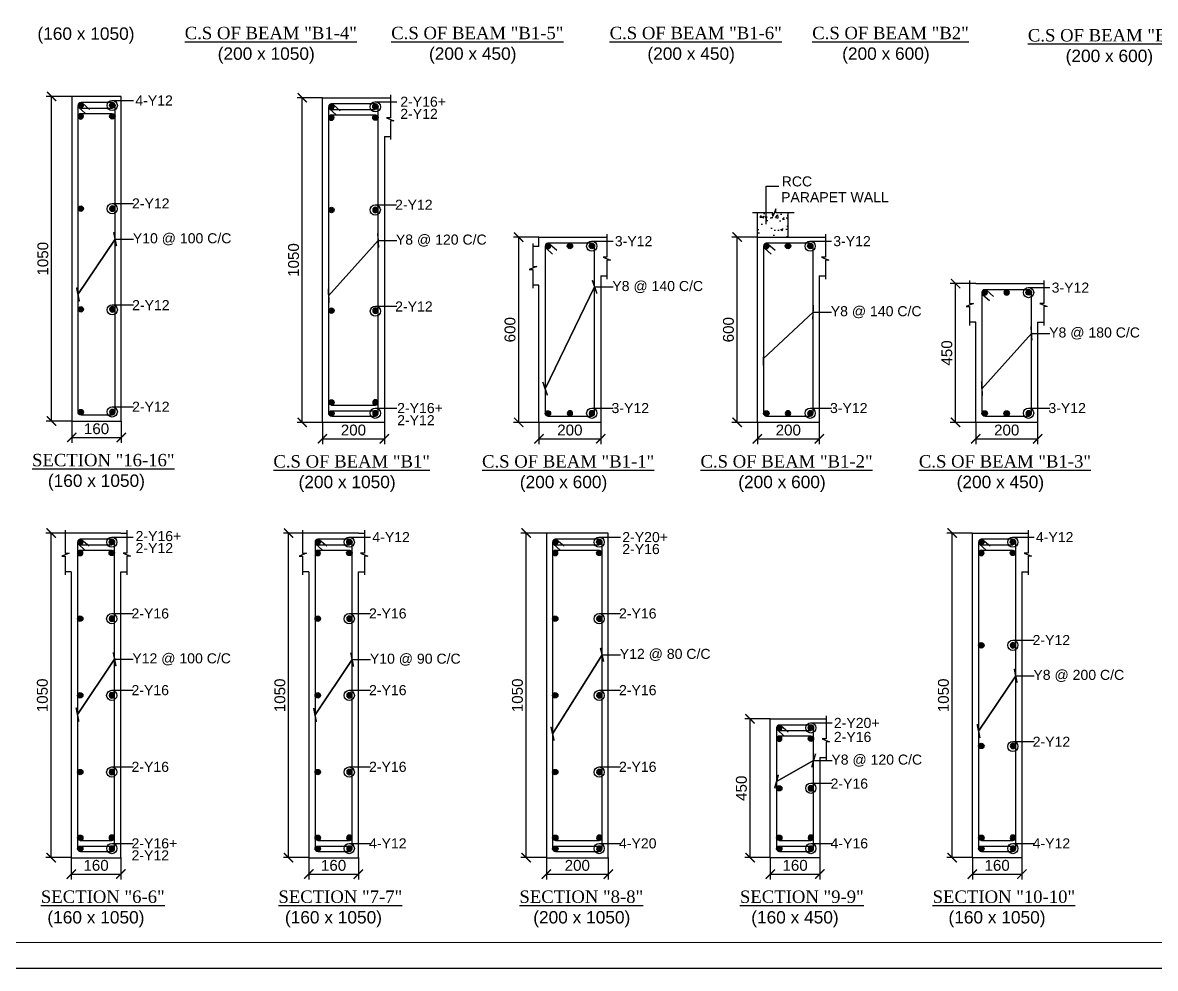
# Model space of a CAD drawing. Header units: inches. Extents: x -4972 to 102986, y -366693 to -295027.
# Drawn here: x 35494 to 72098, y -366693 to -336153 of the extents above; entities that cross this region are included whole.
import ezdxf
from ezdxf.enums import TextEntityAlignment as Align

# ---------------------------------------------------------------- set-up
doc = ezdxf.new("R2010")
doc.units = ezdxf.units.IN
doc.header["$MEASUREMENT"] = 0
for name, color, linetype in [('1', 8, 'Continuous'), ('2', 5, 'Continuous'), ('5', 2, 'Continuous'), ('ARROW', 5, 'Continuous'), ('DIM', 251, 'Continuous'), ('REINFORCEMENT', 3, 'Continuous'), ('SHEARWALL HATCH', 8, 'Continuous')]:
    doc.layers.add(name, color=color, linetype=linetype)
doc.layers.add('JKEC COLHAT', color=2, linetype='Continuous', lineweight=20)
doc.layers.add('text', color=4, linetype='Continuous', lineweight=30)
doc.styles.add('T200', font='sanss___.ttf', dxfattribs={"height": 275})
doc.styles.add('T300', font='sanss___.ttf', dxfattribs={"height": 350})
doc.styles.add('T400', font='romantic.ttf')
doc.dimstyles.new('SCALE-10', dxfattribs={"dimtxt": 350, "dimasz": 300, "dimexe": 170, "dimexo": 0, "dimgap": 100, "dimtad": 1, "dimdec": 0, "dimlfac": 0.1, "dimrnd": 5, "dimzin": 12, "dimdsep": 46, "dimtxsty": 'T300', "dimblk": 'ARCHTICK', "dimcen": 0, "dimclrd": 5, "dimclre": 252, "dimclrt": 1, "dimadec": 1, "dimazin": 3, "dimtfac": 1, "dimtdec": 0, "dimtix": 1, "dimtmove": 2, "dimatfit": 3, "dimldrblk": 'ARCHTICK', "dimfxl": 5000, "dimtvp": 1, "dimtolj": 1, "dimtzin": 9, "dimarcsym": 2})
doc.dimstyles.new('T200', dxfattribs={"dimtxt": 275, "dimasz": 250, "dimexe": 0, "dimexo": 0, "dimgap": 5, "dimtad": 1, "dimdec": 0, "dimrnd": 5, "dimzin": 0, "dimdsep": 46, "dimtxsty": 'T200', "dimblk": 'ARCHTICK', "dimcen": 300, "dimclrd": 5, "dimclre": 252, "dimclrt": 1, "dimadec": 0, "dimazin": 0, "dimtfac": 50, "dimtdec": 0, "dimtofl": 0, "dimtmove": 2, "dimatfit": 3, "dimfxl": 1, "dimtolj": 1, "dimtzin": 0, "dimarcsym": 2})

# ---------------------------------------------------------------- blocks, each defined once
blk = doc.blocks.new('_ARCHTICK')
at = {"color": 0, "linetype": 'ByBlock', "const_width": 0.15}
blk.add_lwpolyline([(-0.5, -0.5), (0.5, 0.5)], dxfattribs=at)
blk = doc.blocks.new('*D5')
at = {"layer": 'Defpoints', "color": 0}
for p in [(44530, -338578), (45183, -338578), (45183, -349061)]:
    blk.add_point(p, dxfattribs=at)
at = {"layer": 'DIM', "color": 252, "lineweight": -2}
for p, q in [((45183, -338578), (44360, -338578)), ((45183, -349061), (44360, -349061))]:
    blk.add_line(p, q, dxfattribs=at)
at = {"layer": 'DIM', "color": 5, "lineweight": -2}
blk.add_line((44530, -349061), (44530, -338578), dxfattribs=at)
at = {"layer": 'DIM', "color": 5, "lineweight": -2, "xscale": 300, "yscale": 300, "zscale": 300}
for p, rotation in [((44530, -338578), 90), ((44530, -349061), 270)]:
    blk.add_blockref('_ARCHTICK', p, dxfattribs=dict(at, rotation=rotation))
at = {"layer": 'DIM', "color": 1, "insert": (44249, -343819), "char_height": 350, "attachment_point": 5, "rotation": 90, "style": 'T300'}
blk.add_mtext('\\A1;1050', dxfattribs=at)
blk = doc.blocks.new('*D6')
at = {"layer": 'Defpoints', "color": 0}
for p in [(45183, -349061), (47183, -349061), (47183, -349592)]:
    blk.add_point(p, dxfattribs=at)
at = {"layer": 'DIM', "color": 252, "lineweight": -2}
for p, q in [((45183, -349061), (45183, -349762)), ((47183, -349061), (47183, -349762))]:
    blk.add_line(p, q, dxfattribs=at)
at = {"layer": 'DIM', "color": 5, "lineweight": -2}
blk.add_line((45183, -349592), (47183, -349592), dxfattribs=at)
at = {"layer": 'DIM', "color": 5, "lineweight": -2, "xscale": 300, "yscale": 300, "zscale": 300, "rotation": 180}
blk.add_blockref('_ARCHTICK', (45183, -349592), dxfattribs=at)
at = {"layer": 'DIM', "color": 5, "lineweight": -2, "xscale": 300, "yscale": 300, "zscale": 300}
blk.add_blockref('_ARCHTICK', (47183, -349592), dxfattribs=at)
at = {"layer": 'DIM', "color": 1, "insert": (46183, -349311), "char_height": 350, "attachment_point": 5, "style": 'T300'}
blk.add_mtext('\\A1;200', dxfattribs=at)
blk = doc.blocks.new('ROD')
at = {"layer": '5'}
h = blk.add_hatch(color=256, dxfattribs=at)
edge = h.paths.add_edge_path()
edge.add_arc((0, 0), 135, 0, 360)
at = {"layer": '5', "color": 6}
blk.add_circle((0, 0), 135, dxfattribs=at)
blk = doc.blocks.new('*D7')
at = {"layer": 'Defpoints', "color": 0}
for p in [(51524, -343078), (52177, -343078), (52177, -349061)]:
    blk.add_point(p, dxfattribs=at)
at = {"layer": 'DIM', "color": 252, "lineweight": -2}
for p, q in [((52177, -343078), (51354, -343078)), ((52177, -349061), (51354, -349061))]:
    blk.add_line(p, q, dxfattribs=at)
at = {"layer": 'DIM', "color": 5, "lineweight": -2}
blk.add_line((51524, -349061), (51524, -343078), dxfattribs=at)
at = {"layer": 'DIM', "color": 5, "lineweight": -2, "xscale": 300, "yscale": 300, "zscale": 300}
for p, rotation in [((51524, -343078), 90), ((51524, -349061), 270)]:
    blk.add_blockref('_ARCHTICK', p, dxfattribs=dict(at, rotation=rotation))
at = {"layer": 'DIM', "color": 1, "insert": (51244, -346069), "char_height": 350, "attachment_point": 5, "rotation": 90, "style": 'T300'}
blk.add_mtext('\\A1;600', dxfattribs=at)
blk = doc.blocks.new('*D8')
at = {"layer": 'Defpoints', "color": 0}
for p in [(52177, -349061), (54177, -349061), (54177, -349592)]:
    blk.add_point(p, dxfattribs=at)
at = {"layer": 'DIM', "color": 252, "lineweight": -2}
for p, q in [((52177, -349061), (52177, -349762)), ((54177, -349061), (54177, -349762))]:
    blk.add_line(p, q, dxfattribs=at)
at = {"layer": 'DIM', "color": 5, "lineweight": -2}
blk.add_line((52177, -349592), (54177, -349592), dxfattribs=at)
at = {"layer": 'DIM', "color": 5, "lineweight": -2, "xscale": 300, "yscale": 300, "zscale": 300, "rotation": 180}
blk.add_blockref('_ARCHTICK', (52177, -349592), dxfattribs=at)
at = {"layer": 'DIM', "color": 5, "lineweight": -2, "xscale": 300, "yscale": 300, "zscale": 300}
blk.add_blockref('_ARCHTICK', (54177, -349592), dxfattribs=at)
at = {"layer": 'DIM', "color": 1, "insert": (53177, -349311), "char_height": 350, "attachment_point": 5, "style": 'T300'}
blk.add_mtext('\\A1;200', dxfattribs=at)
blk = doc.blocks.new('*D11')
at = {"layer": 'Defpoints', "color": 0}
for p in [(36428, -338535), (37082, -338535), (37082, -349018)]:
    blk.add_point(p, dxfattribs=at)
at = {"layer": 'DIM', "color": 252, "lineweight": -2}
for p, q in [((37082, -338535), (36258, -338535)), ((37082, -349018), (36258, -349018))]:
    blk.add_line(p, q, dxfattribs=at)
at = {"layer": 'DIM', "color": 5, "lineweight": -2}
blk.add_line((36428, -349018), (36428, -338535), dxfattribs=at)
at = {"layer": 'DIM', "color": 5, "lineweight": -2, "xscale": 300, "yscale": 300, "zscale": 300}
for p, rotation in [((36428, -338535), 90), ((36428, -349018), 270)]:
    blk.add_blockref('_ARCHTICK', p, dxfattribs=dict(at, rotation=rotation))
at = {"layer": 'DIM', "color": 1, "insert": (36148, -343777), "char_height": 350, "attachment_point": 5, "rotation": 90, "style": 'T300'}
blk.add_mtext('\\A1;1050', dxfattribs=at)
blk = doc.blocks.new('*D12')
at = {"layer": 'Defpoints', "color": 0}
for p in [(37082, -349018), (38682, -349018), (38682, -349549)]:
    blk.add_point(p, dxfattribs=at)
at = {"layer": 'DIM', "color": 252, "lineweight": -2}
for p, q in [((37082, -349018), (37082, -349719)), ((38682, -349018), (38682, -349719))]:
    blk.add_line(p, q, dxfattribs=at)
at = {"layer": 'DIM', "color": 5, "lineweight": -2}
blk.add_line((37082, -349549), (38682, -349549), dxfattribs=at)
at = {"layer": 'DIM', "color": 5, "lineweight": -2, "xscale": 300, "yscale": 300, "zscale": 300, "rotation": 180}
blk.add_blockref('_ARCHTICK', (37082, -349549), dxfattribs=at)
at = {"layer": 'DIM', "color": 5, "lineweight": -2, "xscale": 300, "yscale": 300, "zscale": 300}
blk.add_blockref('_ARCHTICK', (38682, -349549), dxfattribs=at)
at = {"layer": 'DIM', "color": 1, "insert": (37882, -349269), "char_height": 350, "attachment_point": 5, "style": 'T300'}
blk.add_mtext('\\A1;160', dxfattribs=at)
blk = doc.blocks.new('*D41')
at = {"layer": 'Defpoints', "color": 0}
for p in [(36413, -352636), (37066, -352636), (37066, -363119)]:
    blk.add_point(p, dxfattribs=at)
at = {"layer": 'DIM', "color": 252, "lineweight": -2}
for p, q in [((37066, -352636), (36243, -352636)), ((37066, -363119), (36243, -363119))]:
    blk.add_line(p, q, dxfattribs=at)
at = {"layer": 'DIM', "color": 5, "lineweight": -2}
blk.add_line((36413, -363119), (36413, -352636), dxfattribs=at)
at = {"layer": 'DIM', "color": 5, "lineweight": -2, "xscale": 300, "yscale": 300, "zscale": 300}
for p, rotation in [((36413, -352636), 90), ((36413, -363119), 270)]:
    blk.add_blockref('_ARCHTICK', p, dxfattribs=dict(at, rotation=rotation))
at = {"layer": 'DIM', "color": 1, "insert": (36132, -357878), "char_height": 350, "attachment_point": 5, "rotation": 90, "style": 'T300'}
blk.add_mtext('\\A1;1050', dxfattribs=at)
blk = doc.blocks.new('*D42')
at = {"layer": 'Defpoints', "color": 0}
for p in [(37066, -363119), (38666, -363119), (38666, -363650)]:
    blk.add_point(p, dxfattribs=at)
at = {"layer": 'DIM', "color": 252, "lineweight": -2}
for p, q in [((37066, -363119), (37066, -363820)), ((38666, -363119), (38666, -363820))]:
    blk.add_line(p, q, dxfattribs=at)
at = {"layer": 'DIM', "color": 5, "lineweight": -2}
blk.add_line((37066, -363650), (38666, -363650), dxfattribs=at)
at = {"layer": 'DIM', "color": 5, "lineweight": -2, "xscale": 300, "yscale": 300, "zscale": 300, "rotation": 180}
blk.add_blockref('_ARCHTICK', (37066, -363650), dxfattribs=at)
at = {"layer": 'DIM', "color": 5, "lineweight": -2, "xscale": 300, "yscale": 300, "zscale": 300}
blk.add_blockref('_ARCHTICK', (38666, -363650), dxfattribs=at)
at = {"layer": 'DIM', "color": 1, "insert": (37866, -363370), "char_height": 350, "attachment_point": 5, "style": 'T300'}
blk.add_mtext('\\A1;160', dxfattribs=at)
blk = doc.blocks.new('*D43')
at = {"layer": 'Defpoints', "color": 0}
for p in [(44089, -352636), (44742, -352636), (44742, -363119)]:
    blk.add_point(p, dxfattribs=at)
at = {"layer": 'DIM', "color": 252, "lineweight": -2}
for p, q in [((44742, -352636), (43919, -352636)), ((44742, -363119), (43919, -363119))]:
    blk.add_line(p, q, dxfattribs=at)
at = {"layer": 'DIM', "color": 5, "lineweight": -2}
blk.add_line((44089, -363119), (44089, -352636), dxfattribs=at)
at = {"layer": 'DIM', "color": 5, "lineweight": -2, "xscale": 300, "yscale": 300, "zscale": 300}
for p, rotation in [((44089, -352636), 90), ((44089, -363119), 270)]:
    blk.add_blockref('_ARCHTICK', p, dxfattribs=dict(at, rotation=rotation))
at = {"layer": 'DIM', "color": 1, "insert": (43808, -357878), "char_height": 350, "attachment_point": 5, "rotation": 90, "style": 'T300'}
blk.add_mtext('\\A1;1050', dxfattribs=at)
blk = doc.blocks.new('*D44')
at = {"layer": 'Defpoints', "color": 0}
for p in [(44742, -363119), (46342, -363119), (46342, -363650)]:
    blk.add_point(p, dxfattribs=at)
at = {"layer": 'DIM', "color": 252, "lineweight": -2}
for p, q in [((44742, -363119), (44742, -363820)), ((46342, -363119), (46342, -363820))]:
    blk.add_line(p, q, dxfattribs=at)
at = {"layer": 'DIM', "color": 5, "lineweight": -2}
blk.add_line((44742, -363650), (46342, -363650), dxfattribs=at)
at = {"layer": 'DIM', "color": 5, "lineweight": -2, "xscale": 300, "yscale": 300, "zscale": 300, "rotation": 180}
blk.add_blockref('_ARCHTICK', (44742, -363650), dxfattribs=at)
at = {"layer": 'DIM', "color": 5, "lineweight": -2, "xscale": 300, "yscale": 300, "zscale": 300}
blk.add_blockref('_ARCHTICK', (46342, -363650), dxfattribs=at)
at = {"layer": 'DIM', "color": 1, "insert": (45542, -363370), "char_height": 350, "attachment_point": 5, "style": 'T300'}
blk.add_mtext('\\A1;160', dxfattribs=at)
blk = doc.blocks.new('*D51')
at = {"layer": 'Defpoints', "color": 0}
for p in [(51765, -352636), (52418, -352636), (52418, -363119)]:
    blk.add_point(p, dxfattribs=at)
at = {"layer": 'DIM', "color": 252, "lineweight": -2}
for p, q in [((52418, -352636), (51595, -352636)), ((52418, -363119), (51595, -363119))]:
    blk.add_line(p, q, dxfattribs=at)
at = {"layer": 'DIM', "color": 5, "lineweight": -2}
blk.add_line((51765, -363119), (51765, -352636), dxfattribs=at)
at = {"layer": 'DIM', "color": 5, "lineweight": -2, "xscale": 300, "yscale": 300, "zscale": 300}
for p, rotation in [((51765, -352636), 90), ((51765, -363119), 270)]:
    blk.add_blockref('_ARCHTICK', p, dxfattribs=dict(at, rotation=rotation))
at = {"layer": 'DIM', "color": 1, "insert": (51484, -357878), "char_height": 350, "attachment_point": 5, "rotation": 90, "style": 'T300'}
blk.add_mtext('\\A1;1050', dxfattribs=at)
blk = doc.blocks.new('*D52')
at = {"layer": 'Defpoints', "color": 0}
for p in [(52418, -363119), (54418, -363119), (54418, -363650)]:
    blk.add_point(p, dxfattribs=at)
at = {"layer": 'DIM', "color": 252, "lineweight": -2}
for p, q in [((52418, -363119), (52418, -363820)), ((54418, -363119), (54418, -363820))]:
    blk.add_line(p, q, dxfattribs=at)
at = {"layer": 'DIM', "color": 5, "lineweight": -2}
blk.add_line((52418, -363650), (54418, -363650), dxfattribs=at)
at = {"layer": 'DIM', "color": 5, "lineweight": -2, "xscale": 300, "yscale": 300, "zscale": 300, "rotation": 180}
blk.add_blockref('_ARCHTICK', (52418, -363650), dxfattribs=at)
at = {"layer": 'DIM', "color": 5, "lineweight": -2, "xscale": 300, "yscale": 300, "zscale": 300}
blk.add_blockref('_ARCHTICK', (54418, -363650), dxfattribs=at)
at = {"layer": 'DIM', "color": 1, "insert": (53418, -363370), "char_height": 350, "attachment_point": 5, "style": 'T300'}
blk.add_mtext('\\A1;200', dxfattribs=at)
blk = doc.blocks.new('*D56')
at = {"layer": 'Defpoints', "color": 0}
for p in [(59002, -358636), (59655, -358636), (59655, -363119)]:
    blk.add_point(p, dxfattribs=at)
at = {"layer": 'DIM', "color": 252, "lineweight": -2}
for p, q in [((59655, -358636), (58832, -358636)), ((59655, -363119), (58832, -363119))]:
    blk.add_line(p, q, dxfattribs=at)
at = {"layer": 'DIM', "color": 5, "lineweight": -2}
blk.add_line((59002, -363119), (59002, -358636), dxfattribs=at)
at = {"layer": 'DIM', "color": 5, "lineweight": -2, "xscale": 300, "yscale": 300, "zscale": 300}
for p, rotation in [((59002, -358636), 90), ((59002, -363119), 270)]:
    blk.add_blockref('_ARCHTICK', p, dxfattribs=dict(at, rotation=rotation))
at = {"layer": 'DIM', "color": 1, "insert": (58722, -360878), "char_height": 350, "attachment_point": 5, "rotation": 90, "style": 'T300'}
blk.add_mtext('\\A1;450', dxfattribs=at)
blk = doc.blocks.new('*D57')
at = {"layer": 'Defpoints', "color": 0}
for p in [(59655, -363119), (61255, -363119), (61255, -363650)]:
    blk.add_point(p, dxfattribs=at)
at = {"layer": 'DIM', "color": 252, "lineweight": -2}
for p, q in [((59655, -363119), (59655, -363820)), ((61255, -363119), (61255, -363820))]:
    blk.add_line(p, q, dxfattribs=at)
at = {"layer": 'DIM', "color": 5, "lineweight": -2}
blk.add_line((59655, -363650), (61255, -363650), dxfattribs=at)
at = {"layer": 'DIM', "color": 5, "lineweight": -2, "xscale": 300, "yscale": 300, "zscale": 300, "rotation": 180}
blk.add_blockref('_ARCHTICK', (59655, -363650), dxfattribs=at)
at = {"layer": 'DIM', "color": 5, "lineweight": -2, "xscale": 300, "yscale": 300, "zscale": 300}
blk.add_blockref('_ARCHTICK', (61255, -363650), dxfattribs=at)
at = {"layer": 'DIM', "color": 1, "insert": (60455, -363370), "char_height": 350, "attachment_point": 5, "style": 'T300'}
blk.add_mtext('\\A1;160', dxfattribs=at)
blk = doc.blocks.new('*D64')
at = {"layer": 'Defpoints', "color": 0}
for p in [(58583, -343078), (59236, -343078), (59236, -349061)]:
    blk.add_point(p, dxfattribs=at)
at = {"layer": 'DIM', "color": 252, "lineweight": -2}
for p, q in [((59236, -343078), (58413, -343078)), ((59236, -349061), (58413, -349061))]:
    blk.add_line(p, q, dxfattribs=at)
at = {"layer": 'DIM', "color": 5, "lineweight": -2}
blk.add_line((58583, -349061), (58583, -343078), dxfattribs=at)
at = {"layer": 'DIM', "color": 5, "lineweight": -2, "xscale": 300, "yscale": 300, "zscale": 300}
for p, rotation in [((58583, -343078), 90), ((58583, -349061), 270)]:
    blk.add_blockref('_ARCHTICK', p, dxfattribs=dict(at, rotation=rotation))
at = {"layer": 'DIM', "color": 1, "insert": (58303, -346069), "char_height": 350, "attachment_point": 5, "rotation": 90, "style": 'T300'}
blk.add_mtext('\\A1;600', dxfattribs=at)
blk = doc.blocks.new('*D65')
at = {"layer": 'Defpoints', "color": 0}
for p in [(59236, -349061), (61236, -349061), (61236, -349592)]:
    blk.add_point(p, dxfattribs=at)
at = {"layer": 'DIM', "color": 252, "lineweight": -2}
for p, q in [((59236, -349061), (59236, -349762)), ((61236, -349061), (61236, -349762))]:
    blk.add_line(p, q, dxfattribs=at)
at = {"layer": 'DIM', "color": 5, "lineweight": -2}
blk.add_line((59236, -349592), (61236, -349592), dxfattribs=at)
at = {"layer": 'DIM', "color": 5, "lineweight": -2, "xscale": 300, "yscale": 300, "zscale": 300, "rotation": 180}
blk.add_blockref('_ARCHTICK', (59236, -349592), dxfattribs=at)
at = {"layer": 'DIM', "color": 5, "lineweight": -2, "xscale": 300, "yscale": 300, "zscale": 300}
blk.add_blockref('_ARCHTICK', (61236, -349592), dxfattribs=at)
at = {"layer": 'DIM', "color": 1, "insert": (60236, -349311), "char_height": 350, "attachment_point": 5, "style": 'T300'}
blk.add_mtext('\\A1;200', dxfattribs=at)
blk = doc.blocks.new('*D66')
at = {"layer": 'Defpoints', "color": 0}
for p in [(65641, -344578), (66294, -344578), (66294, -349061)]:
    blk.add_point(p, dxfattribs=at)
at = {"layer": 'DIM', "color": 252, "lineweight": -2}
for p, q in [((66294, -344578), (65471, -344578)), ((66294, -349061), (65471, -349061))]:
    blk.add_line(p, q, dxfattribs=at)
at = {"layer": 'DIM', "color": 5, "lineweight": -2}
blk.add_line((65641, -349061), (65641, -344578), dxfattribs=at)
at = {"layer": 'DIM', "color": 5, "lineweight": -2, "xscale": 300, "yscale": 300, "zscale": 300}
for p, rotation in [((65641, -344578), 90), ((65641, -349061), 270)]:
    blk.add_blockref('_ARCHTICK', p, dxfattribs=dict(at, rotation=rotation))
at = {"layer": 'DIM', "color": 1, "insert": (65360, -346819), "char_height": 350, "attachment_point": 5, "rotation": 90, "style": 'T300'}
blk.add_mtext('\\A1;450', dxfattribs=at)
blk = doc.blocks.new('*D67')
at = {"layer": 'Defpoints', "color": 0}
for p in [(66294, -349061), (68294, -349061), (68294, -349592)]:
    blk.add_point(p, dxfattribs=at)
at = {"layer": 'DIM', "color": 252, "lineweight": -2}
for p, q in [((66294, -349061), (66294, -349762)), ((68294, -349061), (68294, -349762))]:
    blk.add_line(p, q, dxfattribs=at)
at = {"layer": 'DIM', "color": 5, "lineweight": -2}
blk.add_line((66294, -349592), (68294, -349592), dxfattribs=at)
at = {"layer": 'DIM', "color": 5, "lineweight": -2, "xscale": 300, "yscale": 300, "zscale": 300, "rotation": 180}
blk.add_blockref('_ARCHTICK', (66294, -349592), dxfattribs=at)
at = {"layer": 'DIM', "color": 5, "lineweight": -2, "xscale": 300, "yscale": 300, "zscale": 300}
blk.add_blockref('_ARCHTICK', (68294, -349592), dxfattribs=at)
at = {"layer": 'DIM', "color": 1, "insert": (67294, -349311), "char_height": 350, "attachment_point": 5, "style": 'T300'}
blk.add_mtext('\\A1;200', dxfattribs=at)
blk = doc.blocks.new('*D87')
at = {"layer": 'Defpoints', "color": 0}
for p in [(65532, -352636), (66185, -352636), (66185, -363119)]:
    blk.add_point(p, dxfattribs=at)
at = {"layer": 'DIM', "color": 252, "lineweight": -2}
for p, q in [((66185, -352636), (65362, -352636)), ((66185, -363119), (65362, -363119))]:
    blk.add_line(p, q, dxfattribs=at)
at = {"layer": 'DIM', "color": 5, "lineweight": -2}
blk.add_line((65532, -363119), (65532, -352636), dxfattribs=at)
at = {"layer": 'DIM', "color": 5, "lineweight": -2, "xscale": 300, "yscale": 300, "zscale": 300}
for p, rotation in [((65532, -352636), 90), ((65532, -363119), 270)]:
    blk.add_blockref('_ARCHTICK', p, dxfattribs=dict(at, rotation=rotation))
at = {"layer": 'DIM', "color": 1, "insert": (65251, -357878), "char_height": 350, "attachment_point": 5, "rotation": 90, "style": 'T300'}
blk.add_mtext('\\A1;1050', dxfattribs=at)
blk = doc.blocks.new('*D88')
at = {"layer": 'Defpoints', "color": 0}
for p in [(66185, -363119), (67785, -363119), (67785, -363650)]:
    blk.add_point(p, dxfattribs=at)
at = {"layer": 'DIM', "color": 252, "lineweight": -2}
for p, q in [((66185, -363119), (66185, -363820)), ((67785, -363119), (67785, -363820))]:
    blk.add_line(p, q, dxfattribs=at)
at = {"layer": 'DIM', "color": 5, "lineweight": -2}
blk.add_line((66185, -363650), (67785, -363650), dxfattribs=at)
at = {"layer": 'DIM', "color": 5, "lineweight": -2, "xscale": 300, "yscale": 300, "zscale": 300, "rotation": 180}
blk.add_blockref('_ARCHTICK', (66185, -363650), dxfattribs=at)
at = {"layer": 'DIM', "color": 5, "lineweight": -2, "xscale": 300, "yscale": 300, "zscale": 300}
blk.add_blockref('_ARCHTICK', (67785, -363650), dxfattribs=at)
at = {"layer": 'DIM', "color": 1, "insert": (66985, -363370), "char_height": 350, "attachment_point": 5, "style": 'T300'}
blk.add_mtext('\\A1;160', dxfattribs=at)

msp = doc.modelspace()

# ---------------------------------------------------------------- hatches: boundary and pattern name
at = {"layer": 'SHEARWALL HATCH'}
h = msp.add_hatch(dxfattribs=at)
h.set_pattern_fill('AR-CONC', color=256, scale=4, style=0)
h.set_pattern_definition([(50, (-2102414.45, 396326.53), (728.73868, -63.75634), [76.2, -838.2]), (355, (-2102414.45, 396326.5), (-140.9713, 764.22657), [60.96, -670.56]), (100.451, (-2102353.7, 396321.2), (587.77, 700.46675), [64.76, -712.36]), (46.1842, (-2102414.45, 396529.7), (1084.31616, -168.1693), [114.3, -1257.3]), (96.6356, (-2102324.1, 396515.7), (949.61694, 989.7022), [97.14, -1068.54]), (351.184, (-2102414.5, 396529.7), (949.6184, 989.70047), [91.44, -1005.84]), (21, (-2102312.85, 396478.93), (606.45952, -409.06207), [76.2, -838.2]), (326, (-2102312.85, 396478.9), (247.20811, 736.75186), [60.96, -670.56]), (71.4514, (-2102262.3, 396444.84), (853.66596, 327.69143), [64.76, -712.36]), (37.5, (-2102414.45, 396326.53), (12.354413, 338.220155), [0, -662.432, 0, -680.72, 0, -673.1]), (7.5, (-2102414.45, 396326.53), (267.27865, 400.7223), [0, -388.112, 0, -647.192, 0, -256.54]), (327.5, (-2102641.02, 396326.53), (542.36238, -22.914976), [0, -254, 0, -792.48, 0, -1051.56]), (317.5, (-2102742.6, 396326.53), (592.51673, 101.70596), [0, -330.2, 0, -526.288, 0, -746.76])])
h.paths.add_polyline_path([(60236.1, -342297), (59236.1, -342297), (59236.1, -343077.7), (60236.1, -343077.7)])

# ---------------------------------------------------------------- linework, layer by layer
at = {"layer": '1'}
for points in [[(47382.6, -338480.4), (47382.6, -339226.4), (47254.9, -339226.4), (47493.4, -339321.2), (47382.6, -339321.2), (47382.6, -339931.2)], [(60425.2, -342297), (59834, -342297), (59834, -342169.3), (59739.2, -342407.9), (59739.2, -342297), (59083.4, -342297)], [(51977.1, -343280.4), (51977.1, -344026.4), (52104.8, -344026.4), (51866.3, -344121.2), (51977.1, -344121.2), (51977.1, -344731.2)], [(54377.1, -342980.4), (54377.1, -343726.4), (54249.4, -343726.4), (54487.9, -343821.2), (54377.1, -343821.2), (54377.1, -344431.2)], [(61436.1, -342980.4), (61436.1, -343726.4), (61308.4, -343726.4), (61546.9, -343821.2), (61436.1, -343821.2), (61436.1, -344431.2)], [(66093.6, -344480.4), (66093.6, -345226.4), (66221.3, -345226.4), (65982.8, -345321.2), (66093.6, -345321.2), (66093.6, -345931.2)], [(68493.6, -344480.4), (68493.6, -345226.4), (68365.9, -345226.4), (68604.4, -345321.2), (68493.6, -345321.2), (68493.6, -345931.2)], [(36865.6, -352538.8), (36865.6, -353284.8), (36993.3, -353284.8), (36754.8, -353379.6), (36865.6, -353379.6), (36865.6, -353989.7)], [(38865.6, -352538.8), (38865.6, -353284.8), (38737.9, -353284.8), (38976.4, -353379.6), (38865.6, -353379.6), (38865.6, -353989.7)], [(44541.6, -352538.8), (44541.6, -353284.8), (44669.3, -353284.8), (44430.8, -353379.6), (44541.6, -353379.6), (44541.6, -353989.7)], [(46541.6, -352538.8), (46541.6, -353284.8), (46413.9, -353284.8), (46652.4, -353379.6), (46541.6, -353379.6), (46541.6, -353989.7)], [(67984.6, -352538.8), (67984.6, -353284.8), (67856.9, -353284.8), (68095.4, -353379.6), (67984.6, -353379.6), (67984.6, -353989.7)], [(61455.1, -358538.8), (61455.1, -359284.8), (61327.4, -359284.8), (61565.9, -359379.6), (61455.1, -359379.6), (61455.1, -359989.7)]]:
    msp.add_lwpolyline(points, dxfattribs=at)
at = {"layer": '2'}
for p, q in [((47182.6, -338577.7), (47382.6, -338577.7)), ((38378, -338664.3), (39079.5, -338664.3)), ((46879.1, -338706.8), (47580.6, -338706.8)), ((47182.6, -339827.7), (47382.6, -339827.7)), ((38387.6, -341995.6), (39077.9, -341995.6)), ((46888.7, -342038.1), (47579, -342038.1)), ((59236.1, -343077.7), (59236.1, -342297)), ((60236.1, -343077.7), (60236.1, -342297)), ((38481.5, -343144.7), (39079.5, -343144.7)), ((46982.6, -343187.2), (47580.6, -343187.2)), ((53873.6, -343206.8), (54575.1, -343206.8)), ((54177.1, -343077.7), (54377.1, -343077.7)), ((60932.6, -343206.8), (61634.1, -343206.8)), ((61236.1, -343077.7), (61436.1, -343077.7)), ((52177.1, -343377.7), (51977.1, -343377.7)), ((54177.1, -344327.7), (54377.1, -344327.7)), ((61236.1, -344327.7), (61436.1, -344327.7)), ((52177.1, -344627.7), (51977.1, -344627.7)), ((53977.1, -344687.2), (54575.1, -344687.2)), ((66293.6, -344577.7), (66093.6, -344577.7)), ((67990.1, -344706.8), (68691.6, -344706.8)), ((68293.6, -344577.7), (68493.6, -344577.7)), ((38390.8, -345261.6), (39081.1, -345261.6)), ((46891.9, -345304.1), (47582.2, -345304.1)), ((61036.1, -345499.7), (61634.1, -345499.7)), ((66293.6, -345827.7), (66093.6, -345827.7)), ((68293.6, -345827.7), (68493.6, -345827.7)), ((68093.6, -346187.2), (68691.6, -346187.2)), ((38389.2, -348560.2), (39079.5, -348560.2)), ((46890.3, -348602.7), (47580.6, -348602.7)), ((53884.8, -348602.7), (54575.1, -348602.7)), ((60943.8, -348602.7), (61634.1, -348602.7)), ((68001.3, -348602.7), (68691.6, -348602.7)), ((37065.6, -352636.1), (36865.6, -352636.1)), ((38362.1, -352765.2), (39063.6, -352765.2)), ((38665.6, -352636.1), (38865.6, -352636.1)), ((44741.6, -352636.1), (44541.6, -352636.1)), ((46038.1, -352765.2), (46739.6, -352765.2)), ((46341.6, -352636.1), (46541.6, -352636.1)), ((54114.1, -352765.2), (54815.6, -352765.2)), ((67481.1, -352765.2), (68182.6, -352765.2)), ((67784.6, -352636.1), (67984.6, -352636.1)), ((37065.6, -353886.1), (36865.6, -353886.1)), ((38665.6, -353886.1), (38865.6, -353886.1)), ((44741.6, -353886.1), (44541.6, -353886.1)), ((46341.6, -353886.1), (46541.6, -353886.1)), ((67784.6, -353886.1), (67984.6, -353886.1)), ((38371.7, -355236.8), (39062, -355236.8)), ((46047.7, -355236.8), (46738, -355236.8)), ((54125.7, -355236.8), (54816, -355236.8)), ((67490.7, -356096.5), (68181, -356096.5)), ((38465.6, -356711.1), (39063.6, -356711.1)), ((46141.6, -356722.1), (46739.6, -356722.1)), ((54217.6, -356567.1), (54815.6, -356567.1)), ((67584.6, -357245.6), (68182.6, -357245.6)), ((38371.7, -357713.2), (39062, -357713.2)), ((46047.7, -357713.2), (46738, -357713.2)), ((54125.7, -357713.2), (54816, -357713.2)), ((61255.1, -358636.1), (61455.1, -358636.1)), ((60951.6, -358765.2), (61653.1, -358765.2)), ((67493.9, -359362.5), (68184.2, -359362.5)), ((61055.1, -359981.1), (61653.1, -359981.1)), ((61255.1, -359886.1), (61455.1, -359886.1)), ((38371.7, -360189.5), (39062, -360189.5)), ((46047.7, -360189.5), (46738, -360189.5)), ((54125.7, -360189.5), (54816, -360189.5)), ((60962.4, -360713.2), (61652.7, -360713.2)), ((38373.3, -362661.1), (39063.6, -362661.1)), ((46049.3, -362661.1), (46739.6, -362661.1)), ((54125.3, -362661.1), (54815.6, -362661.1)), ((60962.8, -362661.1), (61653.1, -362661.1)), ((67492.3, -362661.1), (68182.6, -362661.1))]:
    msp.add_line(p, q, dxfattribs=at)
for points in [[(37081.5, -338535.2), (37081.5, -349018.5), (38681.5, -349018.5), (38681.5, -338535.2)], [(54417.6, -352636.1), (52417.6, -352636.1), (52417.6, -363119.4), (54417.6, -363119.4)]]:
    msp.add_lwpolyline(points, close=True, dxfattribs=at)
for points in [[(47182.6, -339827.7), (47182.6, -349061), (45182.6, -349061), (45182.6, -338577.7), (47182.6, -338577.7)], [(52177.1, -343377.7), (52177.1, -343077.7), (54177.1, -343077.7)], [(61236.1, -344327.7), (61236.1, -349061), (59236.1, -349061), (59236.1, -343077.7), (61236.1, -343077.7)], [(54177.1, -344327.7), (54177.1, -349061), (52177.1, -349061), (52177.1, -344627.7)], [(66293.6, -344577.7), (68293.6, -344577.7)], [(68293.6, -345827.7), (68293.6, -349061), (66293.6, -349061), (66293.6, -345827.7)], [(38665.6, -352636.1), (37065.6, -352636.1)], [(46341.6, -352636.1), (44741.6, -352636.1)], [(67784.6, -353886.1), (67784.6, -363119.4), (66184.6, -363119.4), (66184.6, -352636.1), (67784.6, -352636.1)], [(37065.6, -353886.1), (37065.6, -363119.4), (38665.6, -363119.4), (38665.6, -353886.1)], [(44741.6, -353886.1), (44741.6, -363119.4), (46341.6, -363119.4), (46341.6, -353886.1)], [(61255.1, -359886.1), (61255.1, -363119.4), (59655.1, -363119.4), (59655.1, -358636.1), (61255.1, -358636.1)]]:
    msp.add_lwpolyline(points, dxfattribs=at)
for centre in [(38389.2, -338828.9), (46890.3, -338871.4), (38387.6, -342160.2), (46888.7, -342202.7), (53884.8, -343371.4), (60943.8, -343371.4), (68001.3, -344871.4), (38390.8, -345426.2), (46891.9, -345468.7), (38389.2, -348724.8), (46890.3, -348767.3), (53884.8, -348767.3), (60943.8, -348767.3), (68001.3, -348767.3), (38373.3, -352929.8), (46049.3, -352929.8), (54125.3, -352929.8), (67492.3, -352929.8), (38371.7, -355401.4), (46047.7, -355401.4), (54125.7, -355401.4), (67490.7, -356261.1), (38371.7, -357877.8), (46047.7, -357877.8), (54125.7, -357877.8), (60962.8, -358929.8), (67493.9, -359527.1), (38371.7, -360354.1), (46047.7, -360354.1), (54125.7, -360354.1), (60962.4, -360877.8), (38373.3, -362825.7), (46049.3, -362825.7), (54125.3, -362825.7), (60962.8, -362825.7), (67492.3, -362825.7)]:
    msp.add_circle(centre, 164.6, dxfattribs=at)
at = {"layer": '5'}
for p, q in [((37312.1, -338895.4), (37522.8, -339086.2)), ((37424.9, -338753.9), (37658.5, -338952.7)), ((45413.2, -338937.9), (45623.9, -339128.7)), ((45526, -338796.4), (45759.6, -338995.2)), ((52520.5, -343296.4), (52754.1, -343495.2)), ((59579.5, -343296.4), (59813.1, -343495.2)), ((52407.7, -343437.9), (52618.4, -343628.7)), ((59466.7, -343437.9), (59677.4, -343628.7)), ((66637, -344796.4), (66870.6, -344995.2)), ((66524.2, -344937.9), (66734.9, -345128.7)), ((37409, -352854.8), (37642.6, -353053.6)), ((45085, -352854.8), (45318.6, -353053.6)), ((52761, -352854.8), (52994.6, -353053.6)), ((66528, -352854.8), (66761.6, -353053.6)), ((37296.2, -352996.3), (37506.9, -353187.1)), ((44972.2, -352996.3), (45182.9, -353187.1)), ((52648.2, -352996.3), (52858.9, -353187.1)), ((66415.2, -352996.3), (66625.9, -353187.1)), ((59885.7, -358996.3), (60096.4, -359187.1)), ((59998.5, -358854.8), (60232.1, -359053.6))]:
    msp.add_line(p, q, dxfattribs=at)
at = {"layer": '5', "color": 6}
for p, q in [((37372.1, -338911.6), (38389.1, -338911.6)), ((37372.1, -339088), (38389.1, -339088)), ((45473.2, -338954.1), (46890.2, -338954.1)), ((45473.2, -339130.5), (46890.2, -339130.5)), ((45473.2, -348508.2), (46890.2, -348508.2)), ((45473.2, -348684.6), (46890.2, -348684.6)), ((37356.2, -353012.5), (38373.2, -353012.5)), ((37356.2, -353188.9), (38373.2, -353188.9)), ((45032.2, -353012.5), (46049.2, -353012.5)), ((45032.2, -353188.9), (46049.2, -353188.9)), ((52708.2, -353012.5), (54125.2, -353012.5)), ((52708.2, -353188.9), (54125.2, -353188.9)), ((66475.2, -353012.5), (67492.2, -353012.5)), ((66475.2, -353188.9), (67492.2, -353188.9)), ((59945.7, -359012.5), (60962.7, -359012.5)), ((59945.7, -359188.9), (60962.7, -359188.9)), ((37356.2, -362566.6), (38373.2, -362566.6)), ((37356.2, -362743), (38373.2, -362743)), ((45032.2, -362566.6), (46049.2, -362566.6)), ((45032.2, -362743), (46049.2, -362743)), ((52708.2, -362566.6), (54125.2, -362566.6)), ((52708.2, -362743), (54125.2, -362743)), ((59945.7, -362566.6), (60962.7, -362566.6)), ((59945.7, -362743), (60962.7, -362743)), ((66475.2, -362566.6), (67492.2, -362566.6)), ((66475.2, -362743), (67492.2, -362743))]:
    msp.add_line(p, q, dxfattribs=at)
at = {"layer": '5'}
for points in [[(37381.5, -348818.5), (38381.5, -348818.5, 0.4142136), (38481.5, -348718.5), (38481.5, -338835.2, 0.4142136), (38381.5, -338735.2), (37381.5, -338735.2, 0.4142136), (37281.5, -338835.2), (37281.5, -348718.5, 0.4142136)], [(45482.6, -348861), (46882.6, -348861, 0.4142136), (46982.6, -348761), (46982.6, -338877.7, 0.4142136), (46882.6, -338777.7), (45482.6, -338777.7, 0.4142136), (45382.6, -338877.7), (45382.6, -348761, 0.4142136)], [(52477.1, -348861), (53877.1, -348861, 0.4142136), (53977.1, -348761), (53977.1, -343377.7, 0.4142136), (53877.1, -343277.7), (52477.1, -343277.7, 0.4142136), (52377.1, -343377.7), (52377.1, -348761, 0.4142136)], [(59536.1, -348861), (60936.1, -348861, 0.4142136), (61036.1, -348761), (61036.1, -343377.7, 0.4142136), (60936.1, -343277.7), (59536.1, -343277.7, 0.4142136), (59436.1, -343377.7), (59436.1, -348761, 0.4142136)], [(66593.6, -348861), (67993.6, -348861, 0.4142136), (68093.6, -348761), (68093.6, -344877.7, 0.4142136), (67993.6, -344777.7), (66593.6, -344777.7, 0.4142136), (66493.6, -344877.7), (66493.6, -348761, 0.4142136)], [(37365.6, -362919.4), (38365.6, -362919.4, 0.4142136), (38465.6, -362819.4), (38465.6, -352936.1, 0.4142136), (38365.6, -352836.1), (37365.6, -352836.1, 0.4142136), (37265.6, -352936.1), (37265.6, -362819.4, 0.4142136)], [(45041.6, -362919.4), (46041.6, -362919.4, 0.4142136), (46141.6, -362819.4), (46141.6, -352936.1, 0.4142136), (46041.6, -352836.1), (45041.6, -352836.1, 0.4142136), (44941.6, -352936.1), (44941.6, -362819.4, 0.4142136)], [(52717.6, -362919.4), (54117.6, -362919.4, 0.4142136), (54217.6, -362819.4), (54217.6, -352936.1, 0.4142136), (54117.6, -352836.1), (52717.6, -352836.1, 0.4142136), (52617.6, -352936.1), (52617.6, -362819.4, 0.4142136)], [(66484.6, -362919.4), (67484.6, -362919.4, 0.4142136), (67584.6, -362819.4), (67584.6, -352936.1, 0.4142136), (67484.6, -352836.1), (66484.6, -352836.1, 0.4142136), (66384.6, -352936.1), (66384.6, -362819.4, 0.4142136)], [(59955.1, -362919.4), (60955.1, -362919.4, 0.4142136), (61055.1, -362819.4), (61055.1, -358936.1, 0.4142136), (60955.1, -358836.1), (59955.1, -358836.1, 0.4142136), (59855.1, -358936.1), (59855.1, -362819.4, 0.4142136)]]:
    msp.add_lwpolyline(points, format="xyb", close=True, dxfattribs=at)
at = {"layer": 'Defpoints', "ltscale": 0.2}
msp.add_lwpolyline([(-4971.8, -366693.3), (96694.8, -366693.3), (96694.8, -295026.7), (-4971.8, -295026.7)], close=True, dxfattribs=at)
at = {"layer": 'JKEC COLHAT', "ltscale": 0.2}
msp.add_lwpolyline([(-4138.5, -365860), (95861.5, -365860), (95861.5, -295860), (-4138.5, -295860)], close=True, dxfattribs=at)

# ---------------------------------------------------------------- block references
at = {"layer": '5', "rotation": 180}
for p, xscale, yscale, zscale in [((37371, -338824.1), -0.6479999998555286, 0.6479999998482526, 0.6479999998491258), ((38392, -338824.1), 0.6479999998555286, 0.6479999998555286, 0.6479999998555286), ((45472.1, -338866.6), -0.6479999998482526, 0.6479999998491621, 0.6479999998491258), ((46893.1, -338866.6), 0.6479999998482526, 0.6479999998482526, 0.6479999998482526), ((37370.1, -339176.9), -0.6479999998555286, 0.6479999998482526, 0.6479999998491258), ((38391.1, -339176.9), 0.6479999998555286, 0.6479999998555286, 0.6479999998555286), ((45471.2, -339219.4), -0.6479999998482526, 0.6479999998491621, 0.6479999998491258), ((46892.2, -339219.4), 0.6479999998482526, 0.6479999998482526, 0.6479999998482526), ((52466.6, -343366.6), -0.6479999998482526, 0.6479999998491621, 0.6479999998491258), ((53179.2, -343366.6), 0.6479999998482526, 0.6479999998482526, 0.6479999998482526), ((53887.6, -343366.6), 0.6479999998482526, 0.6479999998482526, 0.6479999998482526), ((59525.6, -343366.6), -0.6479999998482526, 0.6479999998491621, 0.6479999998491258), ((60227.2, -343364.7), 0.6479999998482526, 0.6479999998482526, 0.6479999998482526), ((60946.6, -343366.6), 0.6479999998482526, 0.6479999998482526, 0.6479999998482526), ((66583.1, -344866.6), -0.6479999998482526, 0.6479999998491621, 0.6479999998491258), ((67293.6, -344865.2), -0.6479999998482526, 0.6479999998491621, 0.6479999998491258), ((68004.1, -344866.6), 0.6479999998482526, 0.6479999998482526, 0.6479999998482526), ((37355.1, -352925), -0.6479999998491258, 0.6479999998491621, 0.6479999998491258), ((38376.1, -352925), 0.6479999998491258, 0.6479999998491258, 0.6479999998491258), ((45031.1, -352925), -0.6479999998491258, 0.6479999998491621, 0.6479999998491258), ((46052.1, -352925), 0.6479999998491258, 0.6479999998491258, 0.6479999998491258), ((52707.1, -352925), -0.6479999998491258, 0.6479999998491621, 0.6479999998491258), ((54128.1, -352925), 0.6479999998491258, 0.6479999998491258, 0.6479999998491258), ((66474.1, -352925), -0.6479999998491258, 0.6479999998491621, 0.6479999998491258), ((67495.1, -352925), 0.6479999998491258, 0.6479999998491258, 0.6479999998491258), ((37354.2, -353277.8), -0.6479999998491258, 0.6479999998491621, 0.6479999998491258), ((38375.2, -353277.8), 0.6479999998491258, 0.6479999998491258, 0.6479999998491258), ((45030.2, -353277.8), -0.6479999998491258, 0.6479999998491621, 0.6479999998491258), ((46051.2, -353277.8), 0.6479999998491258, 0.6479999998491258, 0.6479999998491258), ((52706.2, -353277.8), -0.6479999998491258, 0.6479999998491621, 0.6479999998491258), ((54127.2, -353277.8), 0.6479999998491258, 0.6479999998491258, 0.6479999998491258), ((66473.2, -353277.8), -0.6479999998491258, 0.6479999998491621, 0.6479999998491258), ((67494.2, -353277.8), 0.6479999998491258, 0.6479999998491258, 0.6479999998491258), ((59944.6, -358925), -0.6479999998491258, 0.6479999998491621, 0.6479999998491258), ((60965.6, -358925), 0.6479999998491258, 0.6479999998491258, 0.6479999998491258), ((59943.7, -359277.8), -0.6479999998491258, 0.6479999998491621, 0.6479999998491258), ((60964.7, -359277.8), 0.6479999998491258, 0.6479999998491258, 0.6479999998491258)]:
    msp.add_blockref('ROD', p, dxfattribs=dict(at, xscale=xscale, yscale=yscale, zscale=zscale))
at = {"layer": '5'}
for p, xscale, yscale, zscale in [((37371, -342160.2), 0.6479999998555286, 0.6479999998555286, 0.6479999998555286), ((38392, -342160.2), -0.6479999998555286, 0.6479999998482526, 0.6479999998491258), ((45472.1, -342202.7), 0.6479999998482526, 0.6479999998482526, 0.6479999998482526), ((46893.1, -342202.7), -0.6479999998482526, 0.6479999998491621, 0.6479999998491258), ((37371, -345410.2), 0.6479999998555286, 0.6479999998555286, 0.6479999998555286), ((38392, -345410.2), -0.6479999998555286, 0.6479999998482526, 0.6479999998491258), ((45472.1, -345452.7), 0.6479999998482526, 0.6479999998482526, 0.6479999998482526), ((46893.1, -345452.7), -0.6479999998482526, 0.6479999998491621, 0.6479999998491258), ((45471.2, -348419.3), 0.6479999998482526, 0.6479999998482526, 0.6479999998482526), ((46892.2, -348419.3), -0.6479999998482526, 0.6479999998491621, 0.6479999998491258), ((37371, -348729.6), 0.6479999998555286, 0.6479999998555286, 0.6479999998555286), ((38392, -348729.6), -0.6479999998555286, 0.6479999998482526, 0.6479999998491258), ((45472.1, -348772.1), 0.6479999998482526, 0.6479999998482526, 0.6479999998482526), ((46893.1, -348772.1), -0.6479999998482526, 0.6479999998491621, 0.6479999998491258), ((52466.6, -348772.1), 0.6479999998482526, 0.6479999998482526, 0.6479999998482526), ((53179.2, -348772.1), -0.6479999998482526, 0.6479999998491621, 0.6479999998491258), ((53887.6, -348772.1), -0.6479999998482526, 0.6479999998491621, 0.6479999998491258), ((59525.6, -348772.1), 0.6479999998482526, 0.6479999998482526, 0.6479999998482526), ((60227.2, -348774), -0.6479999998482526, 0.6479999998491621, 0.6479999998491258), ((60946.6, -348772.1), -0.6479999998482526, 0.6479999998491621, 0.6479999998491258), ((66583.1, -348772.1), 0.6479999998482526, 0.6479999998482526, 0.6479999998482526), ((67293.6, -348773.5), 0.6479999998482526, 0.6479999998482526, 0.6479999998482526), ((68004.1, -348772.1), -0.6479999998482526, 0.6479999998491621, 0.6479999998491258), ((37355.1, -355401.4), 0.6479999998491258, 0.6479999998491258, 0.6479999998491258), ((38376.1, -355401.4), -0.6479999998491258, 0.6479999998491621, 0.6479999998491258), ((45031.1, -355401.4), 0.6479999998491258, 0.6479999998491258, 0.6479999998491258), ((46052.1, -355401.4), -0.6479999998491258, 0.6479999998491621, 0.6479999998491258), ((52705.1, -355401.4), 0.6479999998491258, 0.6479999998491258, 0.6479999998491258), ((54130.1, -355401.4), -0.6479999998491258, 0.6479999998491621, 0.6479999998491258), ((66474.1, -356261.1), 0.6479999998491258, 0.6479999998491258, 0.6479999998491258), ((67495.1, -356261.1), -0.6479999998491258, 0.6479999998491621, 0.6479999998491258), ((37355.1, -357877.8), 0.6479999998491258, 0.6479999998491258, 0.6479999998491258), ((38376.1, -357877.8), -0.6479999998491258, 0.6479999998491621, 0.6479999998491258), ((45031.1, -357877.8), 0.6479999998491258, 0.6479999998491258, 0.6479999998491258), ((46052.1, -357877.8), -0.6479999998491258, 0.6479999998491621, 0.6479999998491258), ((52705.1, -357877.8), 0.6479999998491258, 0.6479999998491258, 0.6479999998491258), ((54130.1, -357877.8), -0.6479999998491258, 0.6479999998491621, 0.6479999998491258), ((66474.1, -359511.1), 0.6479999998491258, 0.6479999998491258, 0.6479999998491258), ((67495.1, -359511.1), -0.6479999998491258, 0.6479999998491621, 0.6479999998491258), ((37355.1, -360354.1), 0.6479999998491258, 0.6479999998491258, 0.6479999998491258), ((38376.1, -360354.1), -0.6479999998491258, 0.6479999998491621, 0.6479999998491258), ((45031.1, -360354.1), 0.6479999998491258, 0.6479999998491258, 0.6479999998491258), ((46052.1, -360354.1), -0.6479999998491258, 0.6479999998491621, 0.6479999998491258), ((52705.1, -360354.1), 0.6479999998491258, 0.6479999998491258, 0.6479999998491258), ((54130.1, -360354.1), -0.6479999998491258, 0.6479999998491621, 0.6479999998491258), ((59942.6, -360877.8), 0.6479999998491258, 0.6479999998491258, 0.6479999998491258), ((60963.7, -360877.8), -0.6479999998491258, 0.6479999998491621, 0.6479999998491258), ((37354.2, -362477.7), 0.6479999998491258, 0.6479999998491258, 0.6479999998491258), ((37355.1, -362830.5), 0.6479999998491258, 0.6479999998491258, 0.6479999998491258), ((38375.2, -362477.7), -0.6479999998491258, 0.6479999998491621, 0.6479999998491258), ((38376.1, -362830.5), -0.6479999998491258, 0.6479999998491621, 0.6479999998491258), ((45030.2, -362477.7), 0.6479999998491258, 0.6479999998491258, 0.6479999998491258), ((45031.1, -362830.5), 0.6479999998491258, 0.6479999998491258, 0.6479999998491258), ((46051.2, -362477.7), -0.6479999998491258, 0.6479999998491621, 0.6479999998491258), ((46052.1, -362830.5), -0.6479999998491258, 0.6479999998491621, 0.6479999998491258), ((52706.2, -362477.7), 0.6479999998491258, 0.6479999998491258, 0.6479999998491258), ((52707.1, -362830.5), 0.6479999998491258, 0.6479999998491258, 0.6479999998491258), ((54127.2, -362477.7), -0.6479999998491258, 0.6479999998491621, 0.6479999998491258), ((54128.1, -362830.5), -0.6479999998491258, 0.6479999998491621, 0.6479999998491258), ((59943.7, -362477.7), 0.6479999998491258, 0.6479999998491258, 0.6479999998491258), ((59944.6, -362830.5), 0.6479999998491258, 0.6479999998491258, 0.6479999998491258), ((60964.7, -362477.7), -0.6479999998491258, 0.6479999998491621, 0.6479999998491258), ((60965.6, -362830.5), -0.6479999998491258, 0.6479999998491621, 0.6479999998491258), ((66473.2, -362477.7), 0.6479999998491258, 0.6479999998491258, 0.6479999998491258), ((66474.1, -362830.5), 0.6479999998491258, 0.6479999998491258, 0.6479999998491258), ((67494.2, -362477.7), -0.6479999998491258, 0.6479999998491621, 0.6479999998491258), ((67495.1, -362830.5), -0.6479999998491258, 0.6479999998491621, 0.6479999998491258)]:
    msp.add_blockref('ROD', p, dxfattribs=dict(at, xscale=xscale, yscale=yscale, zscale=zscale))

# ---------------------------------------------------------------- texts
at = {"layer": 'REINFORCEMENT', "style": 'T300'}
for s, p in [('4-Y12', (39135.2, -338828.6)), ('2-Y16+', (47697.5, -338868)), ('2-Y12', (47697.5, -339261.1)), ('RCC', (60023.4, -341441.8)), ('2-Y12', (39028, -342154)), ('2-Y12', (47529.1, -342196.5)), ('PARAPET WALL', (60002.5, -341949.9)), ('Y10 @ 100 C/C', (39054.2, -343278.1)), ('Y8 @ 120 C/C', (47555.3, -343320.6)), ('3-Y12', (54630.8, -343371.1)), ('3-Y12', (61689.8, -343371.1)), ('Y8 @ 140 C/C', (54549.8, -344820.6)), ('3-Y12', (68747.3, -344871.1)), ('2-Y12', (39031.2, -345438.2)), ('2-Y12', (47532.3, -345480.7)), ('Y8 @ 140 C/C', (61608.8, -345633.1)), ('Y8 @ 180 C/C', (68666.3, -346320.6)), ('2-Y12', (39029.6, -348718.7)), ('2-Y16+', (47596.4, -348761.2)), ('3-Y12', (54525.2, -348761.2)), ('3-Y12', (61584.2, -348761.2)), ('3-Y12', (68641.7, -348761.2)), ('2-Y12', (47596.4, -349154.3)), ('2-Y16+', (39143.7, -352895.6)), ('4-Y12', (46795.3, -352929.5)), ('2-Y20+', (54871.3, -352929.5)), ('4-Y12', (68238.3, -352929.5)), ('2-Y12', (39143.7, -353283.6)), ('2-Y16', (54871.3, -353315)), ('2-Y16', (39012.1, -355395.2)), ('2-Y16', (46688.1, -355395.2)), ('2-Y16', (54766.1, -355395.2)), ('2-Y12', (68131.1, -356254.9)), ('Y12 @ 100 C/C', (39038.3, -356844.5)), ('Y10 @ 90 C/C', (46714.3, -356855.5)), ('Y12 @ 80 C/C', (54790.3, -356700.5)), ('Y8 @ 200 C/C', (68157.3, -357379)), ('2-Y16', (39012.1, -357871.6)), ('2-Y16', (46688.1, -357871.6)), ('2-Y16', (54766.1, -357871.6)), ('2-Y20+', (61708.8, -358929.5)), ('2-Y16', (61708.8, -359381.5)), ('2-Y12', (68134.3, -359539.1)), ('Y8 @ 120 C/C', (61627.8, -360114.5)), ('2-Y16', (39012.1, -360348)), ('2-Y16', (46688.1, -360348)), ('2-Y16', (54766.1, -360348)), ('2-Y16', (61602.8, -360889.8)), ('2-Y16+', (39013.7, -362819.6)), ('4-Y12', (46689.7, -362819.6)), ('4-Y20', (54765.7, -362819.6)), ('4-Y16', (61603.2, -362819.6)), ('4-Y12', (68132.7, -362819.6)), ('2-Y12', (39013.7, -363207.6))]:
    msp.add_text(s, height=325, dxfattribs=at).set_placement(p)
at = {"layer": 'text', "color": 6, "style": 'T300'}
for s, p in [('(160 x 1050)', (37539.5, -336505.7)), ('(200 x 1050)', (43365, -337151.8)), ('(200 x 450)', (50038, -337151.8)), ('(200 x 450)', (57096.5, -337151.8)), ('(200 x 600)', (63390.5, -337151.8)), ('(200 x 600)', (70611.5, -337224.8)), ('(160 x 1050)', (37877, -350943.8)), ('(200 x 1050)', (45978.2, -350986.3)), ('(200 x 600)', (52972.7, -350986.3)), ('(200 x 600)', (60031.7, -350986.3)), ('(200 x 450)', (67089.2, -350986.3)), ('(160 x 1050)', (37861.2, -365044.7)), ('(160 x 1050)', (45537.2, -365044.7)), ('(200 x 1050)', (53561.7, -365044.7)), ('(160 x 450)', (60450.7, -365044.7)), ('(160 x 1050)', (66980.2, -365044.7))]:
    msp.add_text(s, height=400, dxfattribs=at).set_placement(p, align=Align.MIDDLE_CENTER)
at = {"layer": 'text', "style": 'T400'}
for s, p in [('%%UC.S OF BEAM "B1-4"', (43512.8, -336486.4)), ('%%UC.S OF BEAM "B1-5"', (50185.8, -336486.4)), ('%%UC.S OF BEAM "B1-6"', (57244.3, -336486.4)), ('%%UC.S OF BEAM "B2"', (63538.3, -336486.4)), ('%%UC.S OF BEAM "B2-1"', (70759.3, -336559.4)), ('%%USECTION "16-16"', (38099.3, -350278.4)), ('%%UC.S OF BEAM "B1"', (46125.9, -350320.9)), ('%%UC.S OF BEAM "B1-1"', (53120.4, -350320.9)), ('%%UC.S OF BEAM "B1-2"', (60179.4, -350320.9)), ('%%UC.S OF BEAM "B1-3"', (67236.9, -350320.9)), ('%%USECTION "6-6"', (38083.4, -364379.3)), ('%%USECTION "7-7"', (45759.4, -364379.3)), ('%%USECTION "8-8"', (53547.4, -364379.3)), ('%%USECTION "9-9"', (60672.9, -364379.3)), ('%%USECTION "10-10"', (67202.4, -364379.3))]:
    msp.add_text(s, height=400, dxfattribs=at).set_placement(p, align=Align.MIDDLE_CENTER)

# ---------------------------------------------------------------- dimensions: what is measured, and where the dimension line sits
at = {"layer": 'DIM'}
for base, p1, p2, picture, middle in [((36428.4, -338535.2), (37081.5, -349018.5), (37081.5, -338535.2), '*D11', (36148.2, -343776.8)), ((44529.5, -338577.7), (45182.6, -349061), (45182.6, -338577.7), '*D5', (44249.3, -343819.3)), ((51524, -343077.7), (52177.1, -349061), (52177.1, -343077.7), '*D7', (51243.5, -346069.3)), ((58583, -343077.7), (59236.1, -349061), (59236.1, -343077.7), '*D64', (58302.5, -346069.3)), ((65640.5, -344577.7), (66293.6, -349061), (66293.6, -344577.7), '*D66', (65360.3, -346819.3)), ((36412.5, -352636.1), (37065.6, -363119.4), (37065.6, -352636.1), '*D41', (36132.3, -357877.8)), ((44088.5, -352636.1), (44741.6, -363119.4), (44741.6, -352636.1), '*D43', (43808.3, -357877.8)), ((51764.5, -352636.1), (52417.6, -363119.4), (52417.6, -352636.1), '*D51', (51484.3, -357877.8)), ((65531.5, -352636.1), (66184.6, -363119.4), (66184.6, -352636.1), '*D87', (65251.3, -357877.8)), ((59002, -358636.1), (59655.1, -363119.4), (59655.1, -358636.1), '*D56', (58721.8, -360877.8))]:
    dim = msp.add_linear_dim(base=base, p1=p1, p2=p2, angle=90, dimstyle='SCALE-10', dxfattribs=at)
    dim.commit()
    dim.dimension.update_dxf_attribs({"geometry": picture, "text_midpoint": middle})
for base, p1, p2, picture, middle in [((38681.5, -349549.2), (37081.5, -349018.5), (38681.5, -349018.5), '*D12', (37881.5, -349268.7)), ((47182.6, -349591.7), (45182.6, -349061), (47182.6, -349061), '*D6', (46182.6, -349311.4)), ((54177.1, -349591.7), (52177.1, -349061), (54177.1, -349061), '*D8', (53177.1, -349311.4)), ((61236.1, -349591.7), (59236.1, -349061), (61236.1, -349061), '*D65', (60236.1, -349311.4)), ((68293.6, -349591.7), (66293.6, -349061), (68293.6, -349061), '*D67', (67293.6, -349311.4)), ((38665.6, -363650.1), (37065.6, -363119.4), (38665.6, -363119.4), '*D42', (37865.6, -363369.6)), ((46341.6, -363650.1), (44741.6, -363119.4), (46341.6, -363119.4), '*D44', (45541.6, -363369.6)), ((54417.6, -363650.1), (52417.6, -363119.4), (54417.6, -363119.4), '*D52', (53417.6, -363369.8)), ((61255.1, -363650.1), (59655.1, -363119.4), (61255.1, -363119.4), '*D57', (60455.1, -363369.6)), ((67784.6, -363650.1), (66184.6, -363119.4), (67784.6, -363119.4), '*D88', (66984.6, -363369.6))]:
    dim = msp.add_linear_dim(base=base, p1=p1, p2=p2, dimstyle='SCALE-10', dxfattribs=at)
    dim.commit()
    dim.dimension.update_dxf_attribs({"geometry": picture, "text_midpoint": middle})

# ---------------------------------------------------------------- leaders
at = {"layer": 'ARROW'}
for points in [[(38481.5, -343144.7), (37281.5, -344932)], [(37281.5, -344932), (38481.5, -343144.7)], [(46982.6, -343187.2), (45382.6, -344974.5)], [(45382.6, -344974.5), (46982.6, -343187.2)], [(53977.1, -344687.2), (52377.1, -347974.5)], [(52377.1, -347974.5), (53977.1, -344687.2)], [(61036.1, -345499.7), (59436.1, -347002.9)], [(59436.1, -347002.9), (61036.1, -345499.7)], [(68093.6, -346187.2), (66493.6, -347974.5)], [(66493.6, -347974.5), (68093.6, -346187.2)], [(38465.6, -356711.1), (37265.6, -358498.4)], [(37265.6, -358498.4), (38465.6, -356711.1)], [(46141.6, -356722.1), (44941.6, -358509.4)], [(44941.6, -358509.4), (46141.6, -356722.1)], [(54217.6, -356567.1), (52617.6, -359116)], [(52617.6, -359116), (54217.6, -356567.1)], [(67584.6, -357245.6), (66384.6, -359032.9)], [(66384.6, -359032.9), (67584.6, -357245.6)], [(61055.1, -359981.1), (59855.1, -360662.1)], [(59855.1, -360662.1), (61055.1, -359981.1)]]:
    msp.add_leader(points, dimstyle='SCALE-10', override={"dimasz": 325}, dxfattribs=at)
at = {"layer": 'DIM', "color": 2}
msp.add_leader([(59521.3, -342656.2), (59521.3, -341430), (59930.4, -341430)], dimstyle='T200', override={"dimgap": 5, "dimtad": 0}, dxfattribs=at)

doc.saveas('drawing.dxf')
